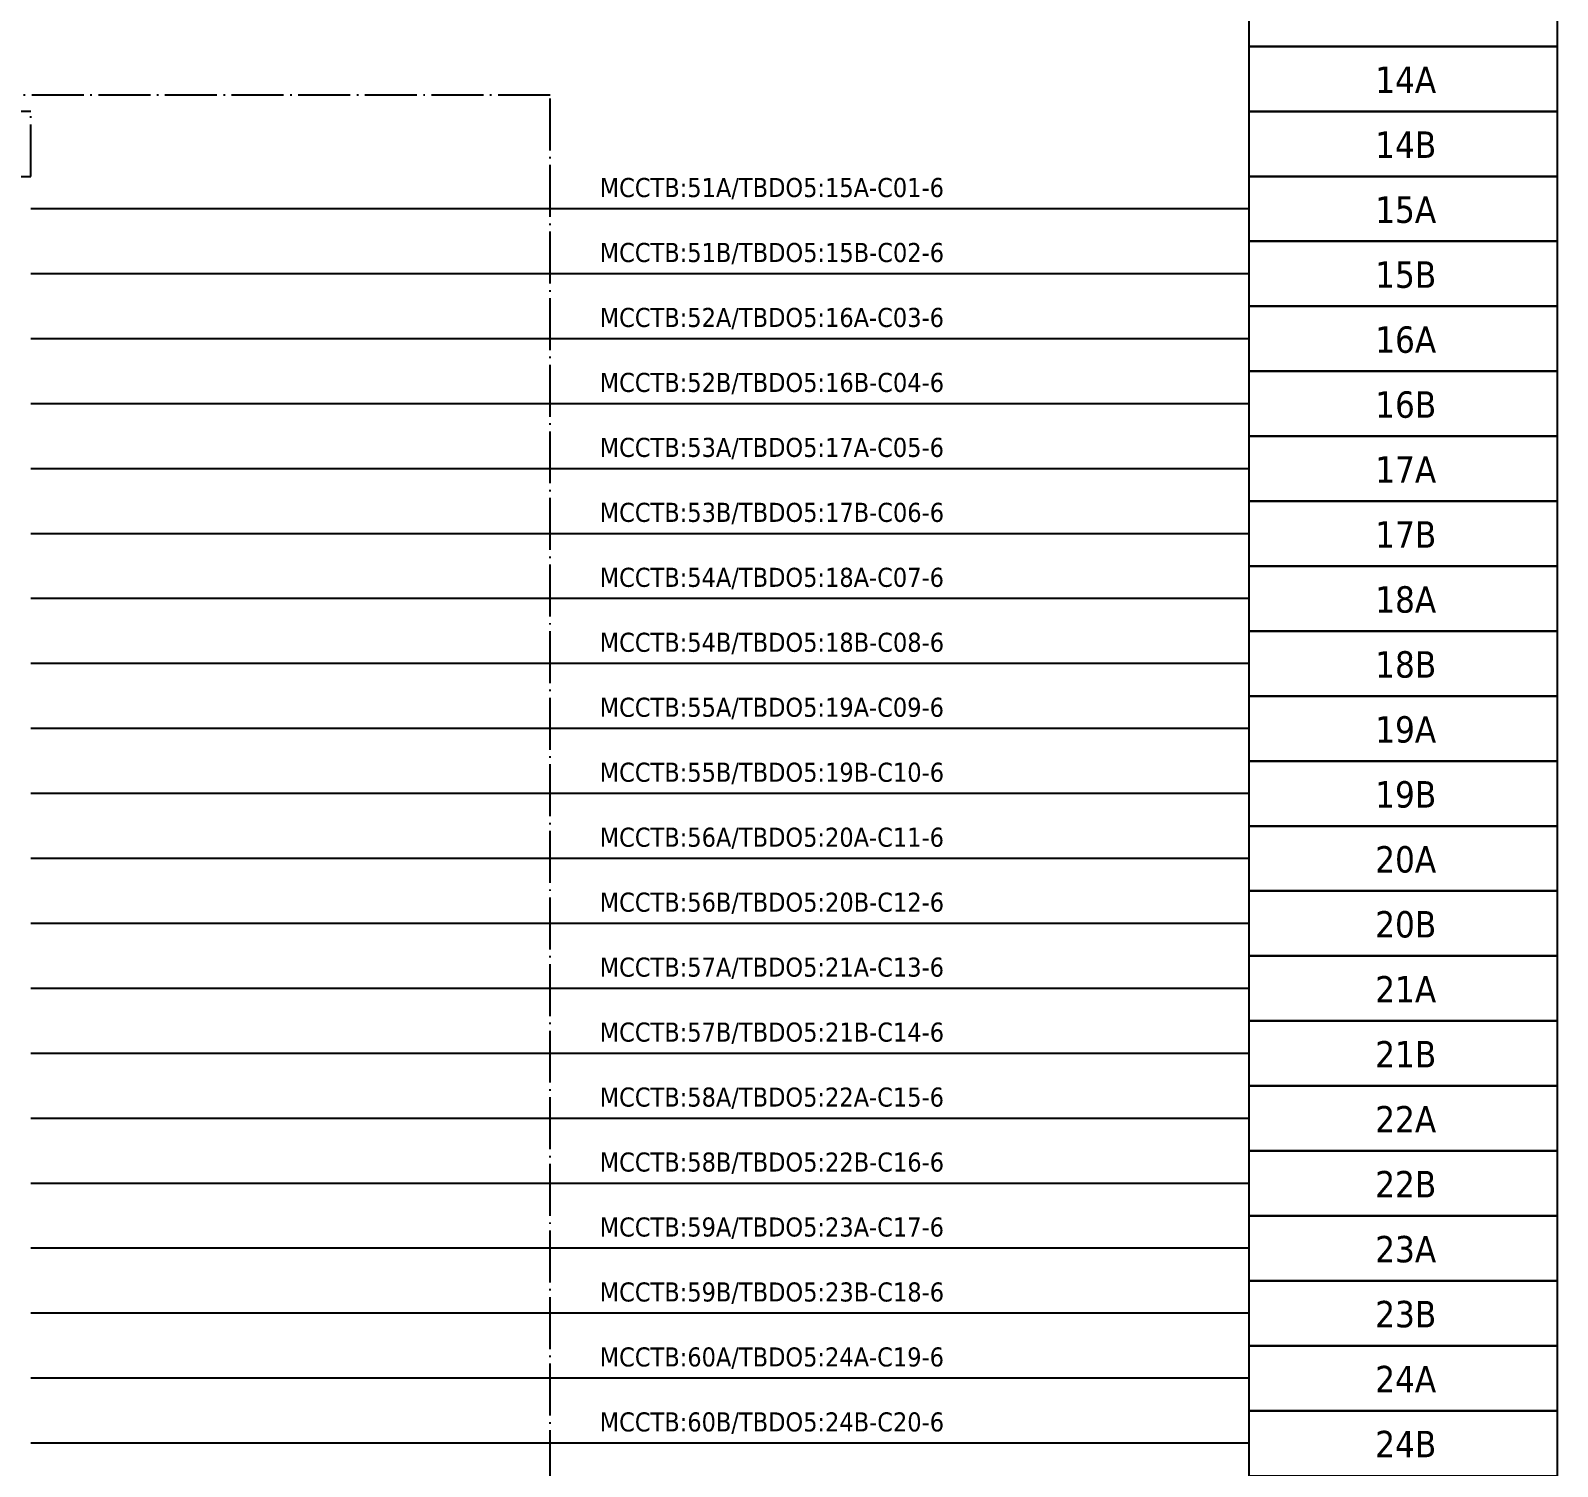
# Model space of a CAD drawing. Header units: millimetres. Extents: x 0 to 1792788, y -13 to 262234.
# Drawn here: x 90 to 184, y 87.6 to 176 of the extents above; entities that cross this region are included whole.
import ezdxf
from ezdxf.enums import TextEntityAlignment as Align

# ---------------------------------------------------------------- set-up
doc = ezdxf.new("R2010")
doc.units = ezdxf.units.MM
doc.linetypes.add('EPL_DASHDOT', pattern=[1, 0.8, -0.1, 0, -0.1])
for name, color, linetype, lineweight in [('EPLAN300', 5, 'Continuous', 25), ('EPLAN307', 134, 'EPL_DASHDOT', 25), ('EPLAN311', 7, 'Continuous', 25), ('EPLAN400', 5, 'Continuous', 35), ('EPLAN405', 7, 'Continuous', 25), ('EPLAN421', 5, 'Continuous', 35), ('EPLAN433', 251, 'Continuous', 35), ('EPLAN500', 7, 'Continuous', 35), ('EPLAN501', 7, 'Continuous', 35), ('EPLAN502', 7, 'Continuous', 35), ('EPLAN503', 7, 'Continuous', 35), ('EPLAN504', 7, 'Continuous', 35)]:
    doc.layers.add(name, color=color, linetype=linetype, lineweight=lineweight)
doc.styles.add('Tahoma', font='')
doc.styles.get('Tahoma').set_extended_font_data('Tahoma')

# ---------------------------------------------------------------- blocks, each defined once
blk = doc.blocks.new('EPLSYM_LibrarySPECIAL_en_US_Symbol427_Variant5_Placement1_26')
at = {"layer": 'EPLAN421', "color": 5, "style": 'Tahoma'}
for tag, p in [('17_20029[1]', (-0.9525, 3.335)), ('17_20029[2]', (20.0025, 3.335))]:
    blk.add_attdef(tag, text='', height=1.1739, dxfattribs=at).set_placement(p, align=Align.BOTTOM_RIGHT)
at = {"layer": 'EPLAN433', "color": 251, "style": 'Tahoma'}
blk.add_attdef('17_20406_1', text='', height=1.6254, dxfattribs=at).set_placement((0.9525, 1.5875), align=Align.BOTTOM_RIGHT)
blk.add_attdef('17_20406', text='', height=1.6254, dxfattribs=at).set_placement((0.9525, 1.5875), align=Align.BOTTOM_LEFT)
blk = doc.blocks.new('EPLSYM_LibrarySPECIAL_en_US_Symbol427_Variant5_Placement1_27')
at = {"layer": 'EPLAN421', "color": 5, "style": 'Tahoma'}
for tag, p in [('17_20029[1]', (-0.9525, 3.335)), ('17_20029[2]', (20.0025, 3.335))]:
    blk.add_attdef(tag, text='', height=1.1739, dxfattribs=at).set_placement(p, align=Align.BOTTOM_RIGHT)
at = {"layer": 'EPLAN433', "color": 251, "style": 'Tahoma'}
blk.add_attdef('17_20406_1', text='', height=1.6254, dxfattribs=at).set_placement((0.9525, 1.5875), align=Align.BOTTOM_RIGHT)
blk.add_attdef('17_20406', text='', height=1.6254, dxfattribs=at).set_placement((0.9525, 1.5875), align=Align.BOTTOM_LEFT)
blk = doc.blocks.new('EPLSYM_LibrarySPECIAL_en_US_Symbol427_Variant5_Placement1_28')
at = {"layer": 'EPLAN421', "color": 5, "style": 'Tahoma'}
for tag, p in [('17_20029[1]', (-0.9525, 3.335)), ('17_20029[2]', (20.0025, 3.335))]:
    blk.add_attdef(tag, text='', height=1.1739, dxfattribs=at).set_placement(p, align=Align.BOTTOM_RIGHT)
at = {"layer": 'EPLAN433', "color": 251, "style": 'Tahoma'}
blk.add_attdef('17_20406_1', text='', height=1.6254, dxfattribs=at).set_placement((0.9525, 1.5875), align=Align.BOTTOM_RIGHT)
blk.add_attdef('17_20406', text='', height=1.6254, dxfattribs=at).set_placement((0.9525, 1.5875), align=Align.BOTTOM_LEFT)
blk = doc.blocks.new('EPLSYM_LibrarySPECIAL_en_US_Symbol427_Variant5_Placement1_29')
at = {"layer": 'EPLAN421', "color": 5, "style": 'Tahoma'}
for tag, p in [('17_20029[1]', (-0.9525, 3.335)), ('17_20029[2]', (20.0025, 3.335))]:
    blk.add_attdef(tag, text='', height=1.1739, dxfattribs=at).set_placement(p, align=Align.BOTTOM_RIGHT)
at = {"layer": 'EPLAN433', "color": 251, "style": 'Tahoma'}
blk.add_attdef('17_20406_1', text='', height=1.6254, dxfattribs=at).set_placement((0.9525, 1.5875), align=Align.BOTTOM_RIGHT)
blk.add_attdef('17_20406', text='', height=1.6254, dxfattribs=at).set_placement((0.9525, 1.5875), align=Align.BOTTOM_LEFT)
blk = doc.blocks.new('EPLSYM_LibrarySPECIAL_en_US_Symbol427_Variant5_Placement1_30')
at = {"layer": 'EPLAN421', "color": 5, "style": 'Tahoma'}
for tag, p in [('17_20029[1]', (-0.9525, 3.335)), ('17_20029[2]', (20.0025, 3.335))]:
    blk.add_attdef(tag, text='', height=1.1739, dxfattribs=at).set_placement(p, align=Align.BOTTOM_RIGHT)
at = {"layer": 'EPLAN433', "color": 251, "style": 'Tahoma'}
blk.add_attdef('17_20406_1', text='', height=1.6254, dxfattribs=at).set_placement((0.9525, 1.5875), align=Align.BOTTOM_RIGHT)
blk.add_attdef('17_20406', text='', height=1.6254, dxfattribs=at).set_placement((0.9525, 1.5875), align=Align.BOTTOM_LEFT)
blk = doc.blocks.new('EPLSYM_LibrarySPECIAL_en_US_Symbol427_Variant5_Placement1_31')
at = {"layer": 'EPLAN421', "color": 5, "style": 'Tahoma'}
for tag, p in [('17_20029[1]', (-0.9525, 3.335)), ('17_20029[2]', (20.0025, 3.335))]:
    blk.add_attdef(tag, text='', height=1.1739, dxfattribs=at).set_placement(p, align=Align.BOTTOM_RIGHT)
at = {"layer": 'EPLAN433', "color": 251, "style": 'Tahoma'}
blk.add_attdef('17_20406_1', text='', height=1.6254, dxfattribs=at).set_placement((0.9525, 1.5875), align=Align.BOTTOM_RIGHT)
blk.add_attdef('17_20406', text='', height=1.6254, dxfattribs=at).set_placement((0.9525, 1.5875), align=Align.BOTTOM_LEFT)
blk = doc.blocks.new('EPLSYM_LibrarySPECIAL_en_US_Symbol427_Variant5_Placement1_32')
at = {"layer": 'EPLAN421', "color": 5, "style": 'Tahoma'}
for tag, p in [('17_20029[1]', (-0.9525, 3.335)), ('17_20029[2]', (20.0025, 3.335))]:
    blk.add_attdef(tag, text='', height=1.1739, dxfattribs=at).set_placement(p, align=Align.BOTTOM_RIGHT)
at = {"layer": 'EPLAN433', "color": 251, "style": 'Tahoma'}
blk.add_attdef('17_20406_1', text='', height=1.6254, dxfattribs=at).set_placement((0.9525, 1.5875), align=Align.BOTTOM_RIGHT)
blk.add_attdef('17_20406', text='', height=1.6254, dxfattribs=at).set_placement((0.9525, 1.5875), align=Align.BOTTOM_LEFT)
blk = doc.blocks.new('EPLSYM_LibrarySPECIAL_en_US_Symbol427_Variant5_Placement1_33')
at = {"layer": 'EPLAN421', "color": 5, "style": 'Tahoma'}
for tag, p in [('17_20029[1]', (-0.9525, 3.335)), ('17_20029[2]', (20.0025, 3.335))]:
    blk.add_attdef(tag, text='', height=1.1739, dxfattribs=at).set_placement(p, align=Align.BOTTOM_RIGHT)
at = {"layer": 'EPLAN433', "color": 251, "style": 'Tahoma'}
blk.add_attdef('17_20406_1', text='', height=1.6254, dxfattribs=at).set_placement((0.9525, 1.5875), align=Align.BOTTOM_RIGHT)
blk.add_attdef('17_20406', text='', height=1.6254, dxfattribs=at).set_placement((0.9525, 1.5875), align=Align.BOTTOM_LEFT)
blk = doc.blocks.new('EPLSYM_LibrarySPECIAL_en_US_Symbol427_Variant5_Placement1_34')
at = {"layer": 'EPLAN421', "color": 5, "style": 'Tahoma'}
for tag, p in [('17_20029[1]', (-0.9525, 3.335)), ('17_20029[2]', (20.0025, 3.335))]:
    blk.add_attdef(tag, text='', height=1.1739, dxfattribs=at).set_placement(p, align=Align.BOTTOM_RIGHT)
at = {"layer": 'EPLAN433', "color": 251, "style": 'Tahoma'}
blk.add_attdef('17_20406_1', text='', height=1.6254, dxfattribs=at).set_placement((0.9525, 1.5875), align=Align.BOTTOM_RIGHT)
blk.add_attdef('17_20406', text='', height=1.6254, dxfattribs=at).set_placement((0.9525, 1.5875), align=Align.BOTTOM_LEFT)
blk = doc.blocks.new('EPLSYM_LibrarySPECIAL_en_US_Symbol427_Variant5_Placement1_35')
at = {"layer": 'EPLAN421', "color": 5, "style": 'Tahoma'}
for tag, p in [('17_20029[1]', (-0.9525, 3.335)), ('17_20029[2]', (20.0025, 3.335))]:
    blk.add_attdef(tag, text='', height=1.1739, dxfattribs=at).set_placement(p, align=Align.BOTTOM_RIGHT)
at = {"layer": 'EPLAN433', "color": 251, "style": 'Tahoma'}
blk.add_attdef('17_20406_1', text='', height=1.6254, dxfattribs=at).set_placement((0.9525, 1.5875), align=Align.BOTTOM_RIGHT)
blk.add_attdef('17_20406', text='', height=1.6254, dxfattribs=at).set_placement((0.9525, 1.5875), align=Align.BOTTOM_LEFT)
blk = doc.blocks.new('EPLSYM_LibrarySPECIAL_en_US_Symbol427_Variant5_Placement1_36')
at = {"layer": 'EPLAN421', "color": 5, "style": 'Tahoma'}
for tag, p in [('17_20029[1]', (-0.9525, 3.335)), ('17_20029[2]', (20.0025, 3.335))]:
    blk.add_attdef(tag, text='', height=1.1739, dxfattribs=at).set_placement(p, align=Align.BOTTOM_RIGHT)
at = {"layer": 'EPLAN433', "color": 251, "style": 'Tahoma'}
blk.add_attdef('17_20406_1', text='', height=1.6254, dxfattribs=at).set_placement((0.9525, 1.5875), align=Align.BOTTOM_RIGHT)
blk.add_attdef('17_20406', text='', height=1.6254, dxfattribs=at).set_placement((0.9525, 1.5875), align=Align.BOTTOM_LEFT)
blk = doc.blocks.new('EPLSYM_LibrarySPECIAL_en_US_Symbol427_Variant5_Placement1_37')
at = {"layer": 'EPLAN421', "color": 5, "style": 'Tahoma'}
for tag, p in [('17_20029[1]', (-0.9525, 3.335)), ('17_20029[2]', (20.0025, 3.335))]:
    blk.add_attdef(tag, text='', height=1.1739, dxfattribs=at).set_placement(p, align=Align.BOTTOM_RIGHT)
at = {"layer": 'EPLAN433', "color": 251, "style": 'Tahoma'}
blk.add_attdef('17_20406_1', text='', height=1.6254, dxfattribs=at).set_placement((0.9525, 1.5875), align=Align.BOTTOM_RIGHT)
blk.add_attdef('17_20406', text='', height=1.6254, dxfattribs=at).set_placement((0.9525, 1.5875), align=Align.BOTTOM_LEFT)
blk = doc.blocks.new('EPLSYM_LibrarySPECIAL_en_US_Symbol427_Variant5_Placement1_38')
at = {"layer": 'EPLAN421', "color": 5, "style": 'Tahoma'}
for tag, p in [('17_20029[1]', (-0.9525, 3.335)), ('17_20029[2]', (20.0025, 3.335))]:
    blk.add_attdef(tag, text='', height=1.1739, dxfattribs=at).set_placement(p, align=Align.BOTTOM_RIGHT)
at = {"layer": 'EPLAN433', "color": 251, "style": 'Tahoma'}
blk.add_attdef('17_20406_1', text='', height=1.6254, dxfattribs=at).set_placement((0.9525, 1.5875), align=Align.BOTTOM_RIGHT)
blk.add_attdef('17_20406', text='', height=1.6254, dxfattribs=at).set_placement((0.9525, 1.5875), align=Align.BOTTOM_LEFT)
blk = doc.blocks.new('EPLSYM_LibrarySPECIAL_en_US_Symbol427_Variant5_Placement1_39')
at = {"layer": 'EPLAN421', "color": 5, "style": 'Tahoma'}
for tag, p in [('17_20029[1]', (-0.9525, 3.335)), ('17_20029[2]', (20.0025, 3.335))]:
    blk.add_attdef(tag, text='', height=1.1739, dxfattribs=at).set_placement(p, align=Align.BOTTOM_RIGHT)
at = {"layer": 'EPLAN433', "color": 251, "style": 'Tahoma'}
blk.add_attdef('17_20406_1', text='', height=1.6254, dxfattribs=at).set_placement((0.9525, 1.5875), align=Align.BOTTOM_RIGHT)
blk.add_attdef('17_20406', text='', height=1.6254, dxfattribs=at).set_placement((0.9525, 1.5875), align=Align.BOTTOM_LEFT)
blk = doc.blocks.new('EPLSYM_LibrarySPECIAL_en_US_Symbol427_Variant5_Placement1_40')
at = {"layer": 'EPLAN421', "color": 5, "style": 'Tahoma'}
for tag, p in [('17_20029[1]', (-0.9525, 3.335)), ('17_20029[2]', (20.0025, 3.335))]:
    blk.add_attdef(tag, text='', height=1.1739, dxfattribs=at).set_placement(p, align=Align.BOTTOM_RIGHT)
at = {"layer": 'EPLAN433', "color": 251, "style": 'Tahoma'}
blk.add_attdef('17_20406_1', text='', height=1.6254, dxfattribs=at).set_placement((0.9525, 1.5875), align=Align.BOTTOM_RIGHT)
blk.add_attdef('17_20406', text='', height=1.6254, dxfattribs=at).set_placement((0.9525, 1.5875), align=Align.BOTTOM_LEFT)
blk = doc.blocks.new('EPLSYM_LibrarySPECIAL_en_US_Symbol427_Variant5_Placement1_41')
at = {"layer": 'EPLAN421', "color": 5, "style": 'Tahoma'}
for tag, p in [('17_20029[1]', (-0.9525, 3.335)), ('17_20029[2]', (20.0025, 3.335))]:
    blk.add_attdef(tag, text='', height=1.1739, dxfattribs=at).set_placement(p, align=Align.BOTTOM_RIGHT)
at = {"layer": 'EPLAN433', "color": 251, "style": 'Tahoma'}
blk.add_attdef('17_20406_1', text='', height=1.6254, dxfattribs=at).set_placement((0.9525, 1.5875), align=Align.BOTTOM_RIGHT)
blk.add_attdef('17_20406', text='', height=1.6254, dxfattribs=at).set_placement((0.9525, 1.5875), align=Align.BOTTOM_LEFT)
blk = doc.blocks.new('EPLSYM_LibrarySPECIAL_en_US_Symbol427_Variant5_Placement1_42')
at = {"layer": 'EPLAN421', "color": 5, "style": 'Tahoma'}
for tag, p in [('17_20029[1]', (-0.9525, 3.335)), ('17_20029[2]', (20.0025, 3.335))]:
    blk.add_attdef(tag, text='', height=1.1739, dxfattribs=at).set_placement(p, align=Align.BOTTOM_RIGHT)
at = {"layer": 'EPLAN433', "color": 251, "style": 'Tahoma'}
blk.add_attdef('17_20406_1', text='', height=1.6254, dxfattribs=at).set_placement((0.9525, 1.5875), align=Align.BOTTOM_RIGHT)
blk.add_attdef('17_20406', text='', height=1.6254, dxfattribs=at).set_placement((0.9525, 1.5875), align=Align.BOTTOM_LEFT)
blk = doc.blocks.new('EPLSYM_LibrarySPECIAL_en_US_Symbol427_Variant5_Placement1_43')
at = {"layer": 'EPLAN421', "color": 5, "style": 'Tahoma'}
for tag, p in [('17_20029[1]', (-0.9525, 3.335)), ('17_20029[2]', (20.0025, 3.335))]:
    blk.add_attdef(tag, text='', height=1.1739, dxfattribs=at).set_placement(p, align=Align.BOTTOM_RIGHT)
at = {"layer": 'EPLAN433', "color": 251, "style": 'Tahoma'}
blk.add_attdef('17_20406_1', text='', height=1.6254, dxfattribs=at).set_placement((0.9525, 1.5875), align=Align.BOTTOM_RIGHT)
blk.add_attdef('17_20406', text='', height=1.6254, dxfattribs=at).set_placement((0.9525, 1.5875), align=Align.BOTTOM_LEFT)
blk = doc.blocks.new('EPLSYM_LibrarySPECIAL_en_US_Symbol427_Variant5_Placement1_44')
at = {"layer": 'EPLAN421', "color": 5, "style": 'Tahoma'}
for tag, p in [('17_20029[1]', (-0.9525, 3.335)), ('17_20029[2]', (20.0025, 3.335))]:
    blk.add_attdef(tag, text='', height=1.1739, dxfattribs=at).set_placement(p, align=Align.BOTTOM_RIGHT)
at = {"layer": 'EPLAN433', "color": 251, "style": 'Tahoma'}
blk.add_attdef('17_20406_1', text='', height=1.6254, dxfattribs=at).set_placement((0.9525, 1.5875), align=Align.BOTTOM_RIGHT)
blk.add_attdef('17_20406', text='', height=1.6254, dxfattribs=at).set_placement((0.9525, 1.5875), align=Align.BOTTOM_LEFT)
blk = doc.blocks.new('EPLSYM_LibrarySPECIAL_en_US_Symbol427_Variant5_Placement1_45')
at = {"layer": 'EPLAN421', "color": 5, "style": 'Tahoma'}
for tag, p in [('17_20029[1]', (-0.9525, 3.335)), ('17_20029[2]', (20.0025, 3.335))]:
    blk.add_attdef(tag, text='', height=1.1739, dxfattribs=at).set_placement(p, align=Align.BOTTOM_RIGHT)
at = {"layer": 'EPLAN433', "color": 251, "style": 'Tahoma'}
blk.add_attdef('17_20406_1', text='', height=1.6254, dxfattribs=at).set_placement((0.9525, 1.5875), align=Align.BOTTOM_RIGHT)
blk.add_attdef('17_20406', text='', height=1.6254, dxfattribs=at).set_placement((0.9525, 1.5875), align=Align.BOTTOM_LEFT)
blk = doc.blocks.new('EPLSYM_LibrarySPECIAL_en_US_Symbol427_Variant5_Placement1_46')
at = {"layer": 'EPLAN421', "color": 5, "style": 'Tahoma'}
for tag, p in [('17_20029[1]', (-0.9525, 3.335)), ('17_20029[2]', (20.0025, 3.335))]:
    blk.add_attdef(tag, text='', height=1.1739, dxfattribs=at).set_placement(p, align=Align.BOTTOM_RIGHT)
at = {"layer": 'EPLAN433', "color": 251, "style": 'Tahoma'}
blk.add_attdef('17_20406_1', text='', height=1.6254, dxfattribs=at).set_placement((0.9525, 1.5875), align=Align.BOTTOM_RIGHT)
blk.add_attdef('17_20406', text='', height=1.6254, dxfattribs=at).set_placement((0.9525, 1.5875), align=Align.BOTTOM_LEFT)
blk = doc.blocks.new('EPLSYM_LibrarySPECIAL_en_US_Symbol427_Variant5_Placement1_47')
at = {"layer": 'EPLAN421', "color": 5, "style": 'Tahoma'}
for tag, p in [('17_20029[1]', (-0.9525, 3.335)), ('17_20029[2]', (20.0025, 3.335))]:
    blk.add_attdef(tag, text='', height=1.1739, dxfattribs=at).set_placement(p, align=Align.BOTTOM_RIGHT)
at = {"layer": 'EPLAN433', "color": 251, "style": 'Tahoma'}
blk.add_attdef('17_20406_1', text='', height=1.6254, dxfattribs=at).set_placement((0.9525, 1.5875), align=Align.BOTTOM_RIGHT)
blk.add_attdef('17_20406', text='', height=1.6254, dxfattribs=at).set_placement((0.9525, 1.5875), align=Align.BOTTOM_LEFT)
blk = doc.blocks.new('EPLSYM_LibrarySPECIAL_Symbol308_Variant0_Placement0')
at = {"layer": 'EPLAN405', "color": 7, "style": 'Tahoma'}
for tag, p in [('17_31011', (1.5, 6.35)), ('17_31002', (1.5, 0.5))]:
    blk.add_attdef(tag, text='', height=1.174, dxfattribs=at).set_placement(p, align=Align.BOTTOM_LEFT)
for tag, p in [('17_31004', (1.5, 4.4)), ('17_31003', (1.5, 2.45))]:
    blk.add_attdef(tag, p, '', height=1.174, dxfattribs=at)
blk = doc.blocks.new('EPLSYM_LibrarySPECIAL_Symbol2_Variant0_Placement1_60')
at = {"layer": 'EPLAN307', "lineweight": 25, "ltscale": 4}
blk.add_lwpolyline([(0, -151), (119, -151), (119, 0), (0, 0)], close=True, dxfattribs=at)
at = {"layer": 'EPLAN400', "color": 5, "style": 'Tahoma'}
blk.add_attdef('88_20010', text='', height=2.2575, dxfattribs=at).set_placement((-1.5, -0.9515), align=Align.TOP_RIGHT)
at = {"layer": 'EPLAN500', "color": 7, "style": 'Tahoma'}
blk.add_attdef('88_20027', text='', height=1.6254, dxfattribs=at).set_placement((-1.5, -4.57508), align=Align.TOP_RIGHT)
at = {"layer": 'EPLAN501', "color": 7, "style": 'Tahoma'}
blk.add_attdef('88_20011', text='', height=1.6254, dxfattribs=at).set_placement((-1.5, -9.97508), align=Align.TOP_RIGHT)
at = {"layer": 'EPLAN502', "color": 7, "style": 'Tahoma'}
blk.add_attdef('88_20025', text='', height=1.6254, dxfattribs=at).set_placement((-1.5, -12.67508), align=Align.TOP_RIGHT)
at = {"layer": 'EPLAN503', "color": 7, "style": 'Tahoma'}
blk.add_attdef('88_20024', text='', height=1.6254, dxfattribs=at).set_placement((-1.5, -15.37508), align=Align.TOP_RIGHT)
at = {"layer": 'EPLAN504', "color": 7, "style": 'Tahoma'}
blk.add_attdef('88_20901[1]', text='', height=1.6254, dxfattribs=at).set_placement((-1.5, -7.27508), align=Align.TOP_RIGHT)

msp = doc.modelspace()

# ---------------------------------------------------------------- linework, layer by layer
at = {"layer": 'EPLAN300', "lineweight": 25, "ltscale": 4}
for points in [[(165, 175), (184, 175), (184, 179), (165, 179)], [(165, 171), (184, 171), (184, 175), (165, 175)], [(165, 167), (184, 167), (184, 171), (165, 171)], [(165, 163), (184, 163), (184, 167), (165, 167)], [(165, 159), (184, 159), (184, 163), (165, 163)], [(165, 155), (184, 155), (184, 159), (165, 159)], [(165, 151), (184, 151), (184, 155), (165, 155)], [(165, 147), (184, 147), (184, 151), (165, 151)], [(165, 143), (184, 143), (184, 147), (165, 147)], [(165, 139), (184, 139), (184, 143), (165, 143)], [(165, 135), (184, 135), (184, 139), (165, 139)], [(165, 131), (184, 131), (184, 135), (165, 135)], [(165, 127), (184, 127), (184, 131), (165, 131)], [(165, 123), (184, 123), (184, 127), (165, 127)], [(165, 119), (184, 119), (184, 123), (165, 123)], [(165, 115), (184, 115), (184, 119), (165, 119)], [(165, 111), (184, 111), (184, 115), (165, 115)], [(165, 107), (184, 107), (184, 111), (165, 111)], [(165, 103), (184, 103), (184, 107), (165, 107)], [(165, 99), (184, 99), (184, 103), (165, 103)], [(165, 95), (184, 95), (184, 99), (165, 99)], [(165, 91), (184, 91), (184, 95), (165, 95)], [(165, 87), (184, 87), (184, 91), (165, 91)]]:
    msp.add_lwpolyline(points, close=True, dxfattribs=at)
at = {"layer": 'EPLAN307', "lineweight": 25, "ltscale": 4}
msp.add_lwpolyline([(71.05, 167), (90.05, 167), (90.05, 171), (71.05, 171)], close=True, dxfattribs=at)
at = {"layer": 'EPLAN311', "color": 7, "ltscale": 4}
for p, q in [((165, 165), (90.05, 165)), ((165, 161), (90.05, 161)), ((165, 157), (90.05, 157)), ((165, 153), (90.05, 153)), ((165, 149), (90.05, 149)), ((165, 145), (90.05, 145)), ((165, 141), (90.05, 141)), ((165, 137), (90.05, 137)), ((165, 133), (90.05, 133)), ((165, 129), (90.05, 129)), ((165, 125), (90.05, 125)), ((165, 121), (90.05, 121)), ((165, 117), (90.05, 117)), ((165, 113), (90.05, 113)), ((165, 109), (90.05, 109)), ((165, 105), (90.05, 105)), ((165, 101), (90.05, 101)), ((165, 97), (90.05, 97)), ((165, 93), (90.05, 93)), ((165, 89), (90.05, 89))]:
    msp.add_line(p, q, dxfattribs=at)

# ---------------------------------------------------------------- block references
msp.add_blockref('EPLSYM_LibrarySPECIAL_Symbol2_Variant0_Placement1_60', (3, 172))
ref = msp.add_blockref('EPLSYM_LibrarySPECIAL_en_US_Symbol427_Variant5_Placement1_26', (165, 173))
ref.add_attrib('17_20011', '14A', dxfattribs={"layer": 'EPLAN501', "color": 7, "height": 1.6254, "style": 'Tahoma'}).set_placement((174.661, 171.65), align=Align.BOTTOM_CENTER)
ref = msp.add_blockref('EPLSYM_LibrarySPECIAL_en_US_Symbol427_Variant5_Placement1_27', (165, 169))
ref.add_attrib('17_20011', '14B', dxfattribs={"layer": 'EPLAN501', "color": 7, "height": 1.6254, "style": 'Tahoma'}).set_placement((174.661, 167.65), align=Align.BOTTOM_CENTER)
ref = msp.add_blockref('EPLSYM_LibrarySPECIAL_Symbol308_Variant0_Placement0', (125, 165))
ref.add_attrib('17_31011', 'MCCTB:51A/TBDO5:15A-C01-6', dxfattribs={"layer": 'EPLAN405', "color": 7, "height": 1.1739, "style": 'Tahoma'}).set_placement((125.055, 165.374), align=Align.BOTTOM_LEFT)
ref = msp.add_blockref('EPLSYM_LibrarySPECIAL_en_US_Symbol427_Variant5_Placement1_28', (165, 165))
ref.add_attrib('17_20011', '15A', dxfattribs={"layer": 'EPLAN501', "color": 7, "height": 1.6254, "style": 'Tahoma'}).set_placement((174.661, 163.65), align=Align.BOTTOM_CENTER)
ref = msp.add_blockref('EPLSYM_LibrarySPECIAL_Symbol308_Variant0_Placement0', (125, 161))
ref.add_attrib('17_31011', 'MCCTB:51B/TBDO5:15B-C02-6', dxfattribs={"layer": 'EPLAN405', "color": 7, "height": 1.1739, "style": 'Tahoma'}).set_placement((125.055, 161.374), align=Align.BOTTOM_LEFT)
ref = msp.add_blockref('EPLSYM_LibrarySPECIAL_en_US_Symbol427_Variant5_Placement1_29', (165, 161))
ref.add_attrib('17_20011', '15B', dxfattribs={"layer": 'EPLAN501', "color": 7, "height": 1.6254, "style": 'Tahoma'}).set_placement((174.661, 159.65), align=Align.BOTTOM_CENTER)
ref = msp.add_blockref('EPLSYM_LibrarySPECIAL_Symbol308_Variant0_Placement0', (125, 157))
ref.add_attrib('17_31011', 'MCCTB:52A/TBDO5:16A-C03-6', dxfattribs={"layer": 'EPLAN405', "color": 7, "height": 1.1739, "style": 'Tahoma'}).set_placement((125.055, 157.374), align=Align.BOTTOM_LEFT)
ref = msp.add_blockref('EPLSYM_LibrarySPECIAL_en_US_Symbol427_Variant5_Placement1_30', (165, 157))
ref.add_attrib('17_20011', '16A', dxfattribs={"layer": 'EPLAN501', "color": 7, "height": 1.6254, "style": 'Tahoma'}).set_placement((174.661, 155.65), align=Align.BOTTOM_CENTER)
ref = msp.add_blockref('EPLSYM_LibrarySPECIAL_Symbol308_Variant0_Placement0', (125, 153))
ref.add_attrib('17_31011', 'MCCTB:52B/TBDO5:16B-C04-6', dxfattribs={"layer": 'EPLAN405', "color": 7, "height": 1.1739, "style": 'Tahoma'}).set_placement((125.055, 153.374), align=Align.BOTTOM_LEFT)
ref = msp.add_blockref('EPLSYM_LibrarySPECIAL_en_US_Symbol427_Variant5_Placement1_31', (165, 153))
ref.add_attrib('17_20011', '16B', dxfattribs={"layer": 'EPLAN501', "color": 7, "height": 1.6254, "style": 'Tahoma'}).set_placement((174.661, 151.65), align=Align.BOTTOM_CENTER)
ref = msp.add_blockref('EPLSYM_LibrarySPECIAL_Symbol308_Variant0_Placement0', (125, 149))
ref.add_attrib('17_31011', 'MCCTB:53A/TBDO5:17A-C05-6', dxfattribs={"layer": 'EPLAN405', "color": 7, "height": 1.1739, "style": 'Tahoma'}).set_placement((125.055, 149.374), align=Align.BOTTOM_LEFT)
ref = msp.add_blockref('EPLSYM_LibrarySPECIAL_en_US_Symbol427_Variant5_Placement1_32', (165, 149))
ref.add_attrib('17_20011', '17A', dxfattribs={"layer": 'EPLAN501', "color": 7, "height": 1.6254, "style": 'Tahoma'}).set_placement((174.661, 147.65), align=Align.BOTTOM_CENTER)
ref = msp.add_blockref('EPLSYM_LibrarySPECIAL_Symbol308_Variant0_Placement0', (125, 145))
ref.add_attrib('17_31011', 'MCCTB:53B/TBDO5:17B-C06-6', dxfattribs={"layer": 'EPLAN405', "color": 7, "height": 1.1739, "style": 'Tahoma'}).set_placement((125.055, 145.374), align=Align.BOTTOM_LEFT)
ref = msp.add_blockref('EPLSYM_LibrarySPECIAL_en_US_Symbol427_Variant5_Placement1_33', (165, 145))
ref.add_attrib('17_20011', '17B', dxfattribs={"layer": 'EPLAN501', "color": 7, "height": 1.6254, "style": 'Tahoma'}).set_placement((174.661, 143.65), align=Align.BOTTOM_CENTER)
ref = msp.add_blockref('EPLSYM_LibrarySPECIAL_Symbol308_Variant0_Placement0', (125, 141))
ref.add_attrib('17_31011', 'MCCTB:54A/TBDO5:18A-C07-6', dxfattribs={"layer": 'EPLAN405', "color": 7, "height": 1.1739, "style": 'Tahoma'}).set_placement((125.055, 141.374), align=Align.BOTTOM_LEFT)
ref = msp.add_blockref('EPLSYM_LibrarySPECIAL_en_US_Symbol427_Variant5_Placement1_34', (165, 141))
ref.add_attrib('17_20011', '18A', dxfattribs={"layer": 'EPLAN501', "color": 7, "height": 1.6254, "style": 'Tahoma'}).set_placement((174.661, 139.65), align=Align.BOTTOM_CENTER)
ref = msp.add_blockref('EPLSYM_LibrarySPECIAL_Symbol308_Variant0_Placement0', (125, 137))
ref.add_attrib('17_31011', 'MCCTB:54B/TBDO5:18B-C08-6', dxfattribs={"layer": 'EPLAN405', "color": 7, "height": 1.1739, "style": 'Tahoma'}).set_placement((125.055, 137.374), align=Align.BOTTOM_LEFT)
ref = msp.add_blockref('EPLSYM_LibrarySPECIAL_en_US_Symbol427_Variant5_Placement1_35', (165, 137))
ref.add_attrib('17_20011', '18B', dxfattribs={"layer": 'EPLAN501', "color": 7, "height": 1.6254, "style": 'Tahoma'}).set_placement((174.661, 135.65), align=Align.BOTTOM_CENTER)
ref = msp.add_blockref('EPLSYM_LibrarySPECIAL_Symbol308_Variant0_Placement0', (125, 133))
ref.add_attrib('17_31011', 'MCCTB:55A/TBDO5:19A-C09-6', dxfattribs={"layer": 'EPLAN405', "color": 7, "height": 1.1739, "style": 'Tahoma'}).set_placement((125.055, 133.374), align=Align.BOTTOM_LEFT)
ref = msp.add_blockref('EPLSYM_LibrarySPECIAL_en_US_Symbol427_Variant5_Placement1_36', (165, 133))
ref.add_attrib('17_20011', '19A', dxfattribs={"layer": 'EPLAN501', "color": 7, "height": 1.6254, "style": 'Tahoma'}).set_placement((174.661, 131.65), align=Align.BOTTOM_CENTER)
ref = msp.add_blockref('EPLSYM_LibrarySPECIAL_Symbol308_Variant0_Placement0', (125, 129))
ref.add_attrib('17_31011', 'MCCTB:55B/TBDO5:19B-C10-6', dxfattribs={"layer": 'EPLAN405', "color": 7, "height": 1.1739, "style": 'Tahoma'}).set_placement((125.055, 129.374), align=Align.BOTTOM_LEFT)
ref = msp.add_blockref('EPLSYM_LibrarySPECIAL_en_US_Symbol427_Variant5_Placement1_37', (165, 129))
ref.add_attrib('17_20011', '19B', dxfattribs={"layer": 'EPLAN501', "color": 7, "height": 1.6254, "style": 'Tahoma'}).set_placement((174.661, 127.65), align=Align.BOTTOM_CENTER)
ref = msp.add_blockref('EPLSYM_LibrarySPECIAL_Symbol308_Variant0_Placement0', (125, 125))
ref.add_attrib('17_31011', 'MCCTB:56A/TBDO5:20A-C11-6', dxfattribs={"layer": 'EPLAN405', "color": 7, "height": 1.1739, "style": 'Tahoma'}).set_placement((125.055, 125.374), align=Align.BOTTOM_LEFT)
ref = msp.add_blockref('EPLSYM_LibrarySPECIAL_en_US_Symbol427_Variant5_Placement1_38', (165, 125))
ref.add_attrib('17_20011', '20A', dxfattribs={"layer": 'EPLAN501', "color": 7, "height": 1.6254, "style": 'Tahoma'}).set_placement((174.661, 123.65), align=Align.BOTTOM_CENTER)
ref = msp.add_blockref('EPLSYM_LibrarySPECIAL_Symbol308_Variant0_Placement0', (125, 121))
ref.add_attrib('17_31011', 'MCCTB:56B/TBDO5:20B-C12-6', dxfattribs={"layer": 'EPLAN405', "color": 7, "height": 1.1739, "style": 'Tahoma'}).set_placement((125.055, 121.374), align=Align.BOTTOM_LEFT)
ref = msp.add_blockref('EPLSYM_LibrarySPECIAL_en_US_Symbol427_Variant5_Placement1_39', (165, 121))
ref.add_attrib('17_20011', '20B', dxfattribs={"layer": 'EPLAN501', "color": 7, "height": 1.6254, "style": 'Tahoma'}).set_placement((174.661, 119.65), align=Align.BOTTOM_CENTER)
ref = msp.add_blockref('EPLSYM_LibrarySPECIAL_Symbol308_Variant0_Placement0', (125, 117))
ref.add_attrib('17_31011', 'MCCTB:57A/TBDO5:21A-C13-6', dxfattribs={"layer": 'EPLAN405', "color": 7, "height": 1.1739, "style": 'Tahoma'}).set_placement((125.055, 117.374), align=Align.BOTTOM_LEFT)
ref = msp.add_blockref('EPLSYM_LibrarySPECIAL_en_US_Symbol427_Variant5_Placement1_40', (165, 117))
ref.add_attrib('17_20011', '21A', dxfattribs={"layer": 'EPLAN501', "color": 7, "height": 1.6254, "style": 'Tahoma'}).set_placement((174.661, 115.65), align=Align.BOTTOM_CENTER)
ref = msp.add_blockref('EPLSYM_LibrarySPECIAL_Symbol308_Variant0_Placement0', (125, 113))
ref.add_attrib('17_31011', 'MCCTB:57B/TBDO5:21B-C14-6', dxfattribs={"layer": 'EPLAN405', "color": 7, "height": 1.1739, "style": 'Tahoma'}).set_placement((125.055, 113.374), align=Align.BOTTOM_LEFT)
ref = msp.add_blockref('EPLSYM_LibrarySPECIAL_en_US_Symbol427_Variant5_Placement1_41', (165, 113))
ref.add_attrib('17_20011', '21B', dxfattribs={"layer": 'EPLAN501', "color": 7, "height": 1.6254, "style": 'Tahoma'}).set_placement((174.661, 111.65), align=Align.BOTTOM_CENTER)
ref = msp.add_blockref('EPLSYM_LibrarySPECIAL_Symbol308_Variant0_Placement0', (125, 109))
ref.add_attrib('17_31011', 'MCCTB:58A/TBDO5:22A-C15-6', dxfattribs={"layer": 'EPLAN405', "color": 7, "height": 1.1739, "style": 'Tahoma'}).set_placement((125.055, 109.374), align=Align.BOTTOM_LEFT)
ref = msp.add_blockref('EPLSYM_LibrarySPECIAL_en_US_Symbol427_Variant5_Placement1_42', (165, 109))
ref.add_attrib('17_20011', '22A', dxfattribs={"layer": 'EPLAN501', "color": 7, "height": 1.6254, "style": 'Tahoma'}).set_placement((174.661, 107.65), align=Align.BOTTOM_CENTER)
ref = msp.add_blockref('EPLSYM_LibrarySPECIAL_Symbol308_Variant0_Placement0', (125, 105))
ref.add_attrib('17_31011', 'MCCTB:58B/TBDO5:22B-C16-6', dxfattribs={"layer": 'EPLAN405', "color": 7, "height": 1.1739, "style": 'Tahoma'}).set_placement((125.055, 105.374), align=Align.BOTTOM_LEFT)
ref = msp.add_blockref('EPLSYM_LibrarySPECIAL_en_US_Symbol427_Variant5_Placement1_43', (165, 105))
ref.add_attrib('17_20011', '22B', dxfattribs={"layer": 'EPLAN501', "color": 7, "height": 1.6254, "style": 'Tahoma'}).set_placement((174.661, 103.65), align=Align.BOTTOM_CENTER)
ref = msp.add_blockref('EPLSYM_LibrarySPECIAL_Symbol308_Variant0_Placement0', (125, 101))
ref.add_attrib('17_31011', 'MCCTB:59A/TBDO5:23A-C17-6', dxfattribs={"layer": 'EPLAN405', "color": 7, "height": 1.1739, "style": 'Tahoma'}).set_placement((125.055, 101.374), align=Align.BOTTOM_LEFT)
ref = msp.add_blockref('EPLSYM_LibrarySPECIAL_en_US_Symbol427_Variant5_Placement1_44', (165, 101))
ref.add_attrib('17_20011', '23A', dxfattribs={"layer": 'EPLAN501', "color": 7, "height": 1.6254, "style": 'Tahoma'}).set_placement((174.661, 99.65), align=Align.BOTTOM_CENTER)
ref = msp.add_blockref('EPLSYM_LibrarySPECIAL_Symbol308_Variant0_Placement0', (125, 97))
ref.add_attrib('17_31011', 'MCCTB:59B/TBDO5:23B-C18-6', dxfattribs={"layer": 'EPLAN405', "color": 7, "height": 1.1739, "style": 'Tahoma'}).set_placement((125.055, 97.374), align=Align.BOTTOM_LEFT)
ref = msp.add_blockref('EPLSYM_LibrarySPECIAL_en_US_Symbol427_Variant5_Placement1_45', (165, 97))
ref.add_attrib('17_20011', '23B', dxfattribs={"layer": 'EPLAN501', "color": 7, "height": 1.6254, "style": 'Tahoma'}).set_placement((174.661, 95.65), align=Align.BOTTOM_CENTER)
ref = msp.add_blockref('EPLSYM_LibrarySPECIAL_Symbol308_Variant0_Placement0', (125, 93))
ref.add_attrib('17_31011', 'MCCTB:60A/TBDO5:24A-C19-6', dxfattribs={"layer": 'EPLAN405', "color": 7, "height": 1.1739, "style": 'Tahoma'}).set_placement((125.055, 93.374), align=Align.BOTTOM_LEFT)
ref = msp.add_blockref('EPLSYM_LibrarySPECIAL_en_US_Symbol427_Variant5_Placement1_46', (165, 93))
ref.add_attrib('17_20011', '24A', dxfattribs={"layer": 'EPLAN501', "color": 7, "height": 1.6254, "style": 'Tahoma'}).set_placement((174.661, 91.65), align=Align.BOTTOM_CENTER)
ref = msp.add_blockref('EPLSYM_LibrarySPECIAL_Symbol308_Variant0_Placement0', (125, 89))
ref.add_attrib('17_31011', 'MCCTB:60B/TBDO5:24B-C20-6', dxfattribs={"layer": 'EPLAN405', "color": 7, "height": 1.1739, "style": 'Tahoma'}).set_placement((125.055, 89.374), align=Align.BOTTOM_LEFT)
ref = msp.add_blockref('EPLSYM_LibrarySPECIAL_en_US_Symbol427_Variant5_Placement1_47', (165, 89))
ref.add_attrib('17_20011', '24B', dxfattribs={"layer": 'EPLAN501', "color": 7, "height": 1.6254, "style": 'Tahoma'}).set_placement((174.661, 87.65), align=Align.BOTTOM_CENTER)

doc.saveas('drawing.dxf')
